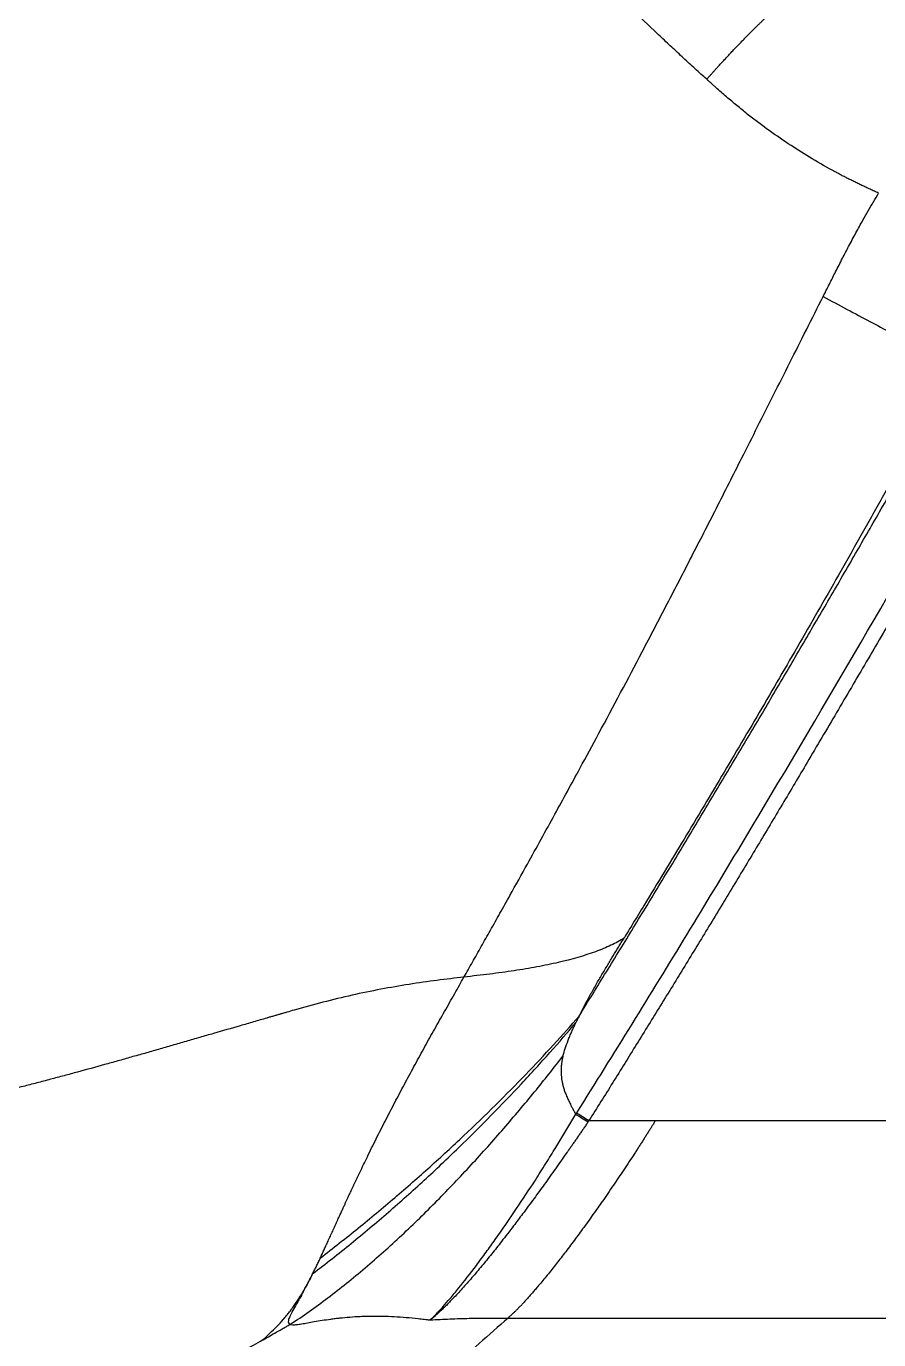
# Model space of a CAD drawing. Extents: x -50 to 28, y -10 to 124.
# Drawn here: x -24.98 to -17.31, y 13.97 to 25.78 of the extents above; entities that cross this region are included whole.
import ezdxf

# ---------------------------------------------------------------- set-up
doc = ezdxf.new("R2010")
doc.units = 0
doc.header["$MEASUREMENT"] = 0
doc.layers.add('GEOMETRY', color=2, linetype='Continuous', lineweight=25)

# ---------------------------------------------------------------- blocks, each defined once
blk = doc.blocks.new('2026 EXCURSION-ENTICE')
at = {"layer": 'GEOMETRY'}
for p, q in [((-8.554, -62.934), (-8.547, -62.922)), ((-8.437, -62.991), (-7.838, -62.991)), ((-7.838, -62.991), (0, -62.991)), ((-9.165, -64.767), (0, -64.767))]:
    blk.add_line(p, q, dxfattribs=at)
for points, knots in [([(-7.378, -53.628), (-7.395, -53.612), (-7.43, -53.581), (-7.482, -53.533), (-7.535, -53.485), (-7.587, -53.437), (-7.64, -53.388), (-7.693, -53.339), (-7.745, -53.29), (-7.798, -53.24), (-7.913, -53.131), (-8.09, -52.959), (-8.405, -52.646), (-8.803, -52.237), (-9.276, -51.732), (-9.756, -51.205), (-10.125, -50.788), (-10.39, -50.485), (-10.546, -50.305), (-10.703, -50.122), (-10.86, -49.939), (-11.017, -49.754), (-11.122, -49.631), (-11.174, -49.569)], [0, 0, 0, 0, 0.012718, 0.0255, 0.038345, 0.051254, 0.064226, 0.07726, 0.090357, 0.103515, 0.116734, 0.176061, 0.236926, 0.357079, 0.483901, 0.609779, 0.740965, 0.783562, 0.82643, 0.86954, 0.91286, 0.956358, 1, 1, 1, 1]), ([(-7.377, -53.627), (-7.372, -53.621), (-7.361, -53.608), (-7.344, -53.59), (-7.328, -53.572), (-7.312, -53.554), (-7.296, -53.536), (-7.28, -53.518), (-7.264, -53.501), (-7.249, -53.484), (-7.233, -53.467), (-7.218, -53.451), (-7.203, -53.435), (-7.188, -53.419), (-7.173, -53.403), (-7.159, -53.387), (-7.144, -53.372), (-7.13, -53.357), (-7.116, -53.342), (-7.102, -53.328), (-7.089, -53.314), (-7.075, -53.3), (-7.062, -53.286), (-7.049, -53.273), (-7.036, -53.259), (-7.024, -53.246), (-7.011, -53.234), (-6.999, -53.221), (-6.987, -53.209), (-6.975, -53.197), (-6.963, -53.186), (-6.952, -53.174), (-6.94, -53.163), (-6.929, -53.152), (-6.919, -53.141), (-6.908, -53.131), (-6.897, -53.121), (-6.887, -53.111), (-6.877, -53.101), (-6.867, -53.091), (-6.858, -53.082), (-6.848, -53.073), (-6.839, -53.064), (-6.83, -53.055), (-6.821, -53.047), (-6.812, -53.039), (-6.804, -53.031), (-6.795, -53.023), (-6.787, -53.015), (-6.779, -53.008), (-6.772, -53.001), (-6.764, -52.994), (-6.757, -52.987), (-6.749, -52.98), (-6.743, -52.974), (-6.736, -52.968), (-6.729, -52.962), (-6.723, -52.956), (-6.716, -52.95), (-6.71, -52.945), (-6.704, -52.939), (-6.699, -52.934), (-6.693, -52.929), (-6.688, -52.924), (-6.683, -52.92), (-6.677, -52.915), (-6.673, -52.911), (-6.659, -52.899), (-6.636, -52.878), (-6.605, -52.852), (-6.574, -52.826), (-6.545, -52.802), (-6.517, -52.779), (-6.49, -52.758), (-6.463, -52.738), (-6.438, -52.719), (-6.414, -52.702), (-6.391, -52.686), (-6.369, -52.671), (-6.348, -52.658), (-6.328, -52.646), (-6.31, -52.635), (-6.292, -52.626), (-6.276, -52.618), (-6.26, -52.611), (-6.246, -52.606), (-6.233, -52.601), (-6.221, -52.598), (-6.213, -52.597), (-6.21, -52.596)], [0, 0, 0, 0, 0.0114635, 0.0228079, 0.034033, 0.0451388, 0.0561251, 0.066992, 0.0777394, 0.0883673, 0.0988755, 0.1092641, 0.1195331, 0.1296824, 0.1397121, 0.149622, 0.1594123, 0.1690829, 0.1786337, 0.1880649, 0.1973763, 0.2065681, 0.2156401, 0.2245924, 0.233425, 0.2421379, 0.2507311, 0.2592047, 0.2675585, 0.2757926, 0.283907, 0.2919018, 0.2997768, 0.3075322, 0.3151679, 0.3226839, 0.3300802, 0.3373569, 0.3445138, 0.3515511, 0.3584687, 0.3652667, 0.3719449, 0.3785035, 0.3849424, 0.3912617, 0.3974612, 0.4035411, 0.4095013, 0.4153419, 0.4210628, 0.426664, 0.4321455, 0.4375073, 0.4427495, 0.447872, 0.4528748, 0.457758, 0.4625214, 0.4671652, 0.4716894, 0.4760938, 0.4803786, 0.4845437, 0.4885891, 0.4925148, 0.4963209, 0.5000073, 0.5254578, 0.5507442, 0.5758664, 0.6008245, 0.6256183, 0.650248, 0.6747136, 0.699015, 0.7231524, 0.7471258, 0.7709351, 0.7945805, 0.8180619, 0.8413794, 0.8645329, 0.8875222, 0.9103473, 0.933008, 0.9555039, 0.9778347, 1, 1, 1, 1]), ([(-6.208, -52.596), (-6.207, -52.597), (-6.206, -52.598), (-6.203, -52.6), (-6.2, -52.603), (-6.196, -52.607), (-6.191, -52.612), (-6.183, -52.618), (-6.174, -52.626), (-6.16, -52.639), (-6.143, -52.654), (-6.101, -52.691), (-6.01, -52.768), (-5.813, -52.923), (-5.524, -53.119), (-5.17, -53.316), (-4.814, -53.476), (-4.527, -53.576), (-4.289, -53.644), (-4.107, -53.689), (-3.918, -53.725), (-3.77, -53.748), (-3.657, -53.761), (-3.586, -53.768), (-3.535, -53.773), (-3.503, -53.775), (-3.476, -53.777), (-3.452, -53.779), (-3.432, -53.78), (-3.416, -53.781), (-3.404, -53.782), (-3.395, -53.782), (-3.391, -53.782), (-3.39, -53.782)], [0, 0, 0, 0, 0.000998, 0.002059, 0.002952, 0.004885, 0.007201, 0.009818, 0.014236, 0.018656, 0.027468, 0.036266, 0.071218, 0.140062, 0.273667, 0.402424, 0.527113, 0.648481, 0.696267, 0.767231, 0.830062, 0.883862, 0.913416, 0.941508, 0.953116, 0.963447, 0.9725, 0.980276, 0.986775, 0.991996, 0.995941, 0.998608, 1, 1, 1, 1]), ([(-5.832, -54.651), (-5.845, -54.646), (-5.87, -54.634), (-5.909, -54.617), (-5.947, -54.599), (-5.984, -54.582), (-6.02, -54.564), (-6.056, -54.547), (-6.091, -54.529), (-6.125, -54.512), (-6.159, -54.495), (-6.191, -54.477), (-6.282, -54.429), (-6.427, -54.347), (-6.624, -54.223), (-6.815, -54.092), (-6.973, -53.973), (-7.096, -53.874), (-7.19, -53.795), (-7.261, -53.734), (-7.308, -53.691), (-7.327, -53.673), (-7.343, -53.659), (-7.355, -53.648), (-7.365, -53.639), (-7.372, -53.633), (-7.376, -53.63), (-7.378, -53.628)], [0, 0, 0, 0, 0.023239, 0.046138, 0.068694, 0.090905, 0.112767, 0.134279, 0.155436, 0.176235, 0.196675, 0.216751, 0.236459, 0.363834, 0.484632, 0.612298, 0.735986, 0.800873, 0.865004, 0.932808, 0.949949, 0.967053, 0.974366, 0.984345, 0.99217, 0.99552, 1, 1, 1, 1]), ([(-6.331, -55.58), (-6.312, -55.544), (-6.275, -55.47), (-6.218, -55.356), (-6.16, -55.243), (-6.099, -55.125), (-6.038, -55.011), (-5.979, -54.904), (-5.927, -54.811), (-5.879, -54.73), (-5.847, -54.677), (-5.832, -54.651)], [0, 0, 0, 0, 0.1165006, 0.2337581, 0.3643965, 0.4775104, 0.6098176, 0.7331755, 0.8247486, 0.9137121, 1, 1, 1, 1]), ([(-9.561, -61.701), (-9.536, -61.657), (-9.484, -61.565), (-9.405, -61.425), (-9.322, -61.278), (-9.236, -61.125), (-9.125, -60.926), (-8.96, -60.63), (-8.75, -60.249), (-8.536, -59.857), (-8.273, -59.371), (-8.011, -58.878), (-7.735, -58.349), (-7.513, -57.919), (-7.289, -57.481), (-7.091, -57.09), (-6.92, -56.75), (-6.776, -56.464), (-6.63, -56.174), (-6.481, -55.879), (-6.381, -55.68), (-6.331, -55.58)], [0, 0, 0, 0, 0.0221872, 0.0454577, 0.069796, 0.0951864, 0.1216132, 0.1684385, 0.2422171, 0.3102542, 0.3619947, 0.4817352, 0.5520518, 0.6205979, 0.6916251, 0.7649303, 0.810515, 0.8566955, 0.9035969, 0.9513321, 1, 1, 1, 1]), ([(-6.331, -55.58), (-6.184, -55.66), (-6.043, -55.736), (-5.782, -55.874), (-5.663, -55.936), (-5.454, -56.043), (-5.365, -56.088), (-5.223, -56.155), (-5.17, -56.179), (-5.137, -56.191)], [0, 0, 0, 0, 0.25, 0.25, 0.5, 0.5, 0.75, 0.75, 1, 1, 1, 1]), ([(-5.137, -56.191), (-5.165, -56.242), (-5.221, -56.344), (-5.304, -56.494), (-5.384, -56.641), (-5.464, -56.785), (-5.582, -56.998), (-5.737, -57.278), (-5.931, -57.624), (-6.121, -57.96), (-6.369, -58.396), (-6.675, -58.927), (-7.039, -59.55), (-7.4, -60.158), (-7.701, -60.658), (-7.915, -61.011), (-8.035, -61.208), (-8.095, -61.306), (-8.122, -61.35)], [0, 0, 0, 0, 0.029506, 0.058358, 0.08656, 0.114118, 0.141034, 0.20964, 0.275401, 0.340431, 0.404077, 0.528149, 0.648774, 0.76704, 0.883889, 0.942008, 0.974488, 1, 1, 1, 1]), ([(-8.526, -62.052), (-8.485, -61.986), (-8.403, -61.853), (-8.281, -61.654), (-8.158, -61.455), (-8.036, -61.256), (-7.915, -61.056), (-7.793, -60.856), (-7.672, -60.656), (-7.551, -60.456), (-7.431, -60.255), (-7.311, -60.054), (-7.191, -59.854), (-7.071, -59.653), (-6.952, -59.452), (-6.833, -59.251), (-6.714, -59.05), (-6.596, -58.848), (-6.479, -58.647), (-6.361, -58.446), (-6.244, -58.245), (-6.127, -58.044), (-6.011, -57.843), (-5.895, -57.642), (-5.78, -57.442), (-5.664, -57.241), (-5.55, -57.041), (-5.435, -56.84), (-5.322, -56.64), (-5.208, -56.44), (-5.133, -56.307), (-5.095, -56.241)], [0, 0, 0, 0, 0.034597, 0.069213, 0.103847, 0.138494, 0.173151, 0.207814, 0.242482, 0.27715, 0.311816, 0.346476, 0.381127, 0.415767, 0.450391, 0.484998, 0.519584, 0.554146, 0.588681, 0.623187, 0.65766, 0.692098, 0.726499, 0.760858, 0.795173, 0.829443, 0.863663, 0.897831, 0.931945, 0.966002, 1, 1, 1, 1]), ([(-8.547, -62.922), (-8.213, -62.391), (-7.883, -61.856), (-7.23, -60.784), (-6.907, -60.245), (-5.947, -58.625), (-5.32, -57.538), (-4.702, -56.446)], [0, 0, 0, 0, 0.25, 0.25, 0.5, 0.5, 1, 1, 1, 1]), ([(-4.589, -56.51), (-4.635, -56.591), (-4.726, -56.752), (-4.862, -56.992), (-4.999, -57.231), (-5.135, -57.469), (-5.27, -57.706), (-5.406, -57.941), (-5.541, -58.174), (-5.675, -58.407), (-5.809, -58.638), (-5.943, -58.867), (-6.077, -59.095), (-6.21, -59.322), (-6.343, -59.547), (-6.505, -59.822), (-6.697, -60.145), (-6.918, -60.515), (-7.138, -60.881), (-7.357, -61.243), (-7.575, -61.6), (-7.792, -61.954), (-8.008, -62.303), (-8.222, -62.649), (-8.365, -62.877), (-8.437, -62.991)], [0, 0, 0, 0, 0.036894, 0.073604, 0.110132, 0.146478, 0.18264, 0.218621, 0.254418, 0.290034, 0.325467, 0.360718, 0.395786, 0.430673, 0.465377, 0.4999, 0.557644, 0.614842, 0.671496, 0.727605, 0.78317, 0.838192, 0.89267, 0.946606, 1, 1, 1, 1]), ([(-9.561, -61.701), (-9.721, -61.719), (-9.886, -61.74), (-10.223, -61.793), (-10.394, -61.825), (-10.655, -61.884), (-10.742, -61.905), (-10.916, -61.95), (-11.003, -61.974), (-11.11, -62.004), (-11.132, -62.01), (-11.163, -62.02), (-11.174, -62.023), (-11.195, -62.029), (-11.205, -62.032), (-11.224, -62.037), (-11.234, -62.04), (-11.254, -62.046), (-11.264, -62.049), (-11.284, -62.055), (-11.294, -62.058), (-11.314, -62.063), (-11.324, -62.066), (-11.355, -62.075), (-11.374, -62.081), (-11.414, -62.092), (-11.434, -62.098), (-11.494, -62.116), (-11.534, -62.127), (-11.653, -62.162), (-11.733, -62.185), (-11.855, -62.22), (-11.896, -62.232), (-11.978, -62.256), (-12.019, -62.268), (-12.102, -62.292), (-12.143, -62.304), (-12.226, -62.328), (-12.268, -62.34), (-12.35, -62.363), (-12.391, -62.375), (-12.472, -62.398), (-12.513, -62.409), (-12.593, -62.432), (-12.633, -62.444), (-12.714, -62.466), (-12.754, -62.477), (-12.874, -62.511), (-12.955, -62.533), (-13.076, -62.566), (-13.117, -62.577), (-13.198, -62.599), (-13.239, -62.609), (-13.321, -62.631), (-13.362, -62.642), (-13.423, -62.658), (-13.444, -62.663), (-13.485, -62.674), (-13.505, -62.679), (-13.566, -62.694), (-13.606, -62.705), (-13.687, -62.725), (-13.727, -62.735), (-13.846, -62.764), (-13.924, -62.783), (-14.082, -62.821), (-14.161, -62.839), (-14.319, -62.875), (-14.398, -62.893), (-14.557, -62.927), (-14.636, -62.944), (-14.792, -62.976), (-14.868, -62.991), (-15.021, -63.02), (-15.098, -63.035), (-15.251, -63.062), (-15.327, -63.076), (-15.48, -63.102), (-15.557, -63.114), (-15.709, -63.138), (-15.783, -63.149), (-15.932, -63.17), (-16.007, -63.18), (-16.157, -63.2), (-16.232, -63.209), (-16.381, -63.227), (-16.454, -63.235), (-16.602, -63.25), (-16.676, -63.258), (-16.826, -63.272), (-16.901, -63.278), (-17.012, -63.287), (-17.048, -63.29), (-17.123, -63.296), (-17.16, -63.298), (-17.273, -63.306), (-17.349, -63.311), (-17.463, -63.317), (-17.501, -63.319), (-17.577, -63.323), (-17.615, -63.325), (-17.691, -63.328), (-17.729, -63.33), (-17.805, -63.333), (-17.844, -63.334), (-17.921, -63.337), (-17.96, -63.338), (-18.039, -63.34), (-18.078, -63.341), (-18.158, -63.343), (-18.197, -63.344), (-18.276, -63.345), (-18.315, -63.346), (-18.434, -63.348), (-18.513, -63.348), (-18.673, -63.349), (-18.754, -63.349), (-18.918, -63.349), (-19.001, -63.348), (-19.252, -63.345), (-19.418, -63.342), (-19.672, -63.337), (-19.758, -63.334), (-19.93, -63.329), (-20.017, -63.326), (-20.191, -63.32), (-20.279, -63.316), (-20.454, -63.308), (-20.541, -63.304), (-20.717, -63.293), (-20.806, -63.288), (-20.983, -63.274), (-21.072, -63.267), (-21.341, -63.24), (-21.521, -63.217), (-21.88, -63.158), (-22.059, -63.121), (-22.413, -63.029), (-22.589, -62.973), (-22.936, -62.841), (-23.107, -62.765), (-23.44, -62.593), (-23.603, -62.497), (-23.919, -62.287), (-24.073, -62.173), (-24.371, -61.927), (-24.515, -61.795), (-24.793, -61.517), (-24.928, -61.369), (-25.057, -61.216)], [0, 0, 0, 0, 0.03125, 0.03125, 0.0625, 0.0625, 0.078125, 0.078125, 0.09375, 0.09375, 0.097656, 0.097656, 0.099609, 0.099609, 0.101563, 0.101563, 0.103516, 0.103516, 0.105469, 0.105469, 0.107422, 0.107422, 0.109375, 0.109375, 0.113281, 0.113281, 0.117188, 0.117188, 0.125, 0.125, 0.140625, 0.140625, 0.148438, 0.148438, 0.15625, 0.15625, 0.164063, 0.164063, 0.171875, 0.171875, 0.179688, 0.179688, 0.1875, 0.1875, 0.195313, 0.195313, 0.203125, 0.203125, 0.21875, 0.21875, 0.226563, 0.226563, 0.234375, 0.234375, 0.242188, 0.242188, 0.246094, 0.246094, 0.25, 0.25, 0.257813, 0.257813, 0.265625, 0.265625, 0.28125, 0.28125, 0.296875, 0.296875, 0.3125, 0.3125, 0.328125, 0.328125, 0.34375, 0.34375, 0.359375, 0.359375, 0.375, 0.375, 0.390625, 0.390625, 0.40625, 0.40625, 0.421875, 0.421875, 0.4375, 0.4375, 0.453125, 0.453125, 0.46875, 0.46875, 0.484375, 0.484375, 0.492188, 0.492188, 0.5, 0.5, 0.515625, 0.515625, 0.523438, 0.523438, 0.53125, 0.53125, 0.539063, 0.539063, 0.546875, 0.546875, 0.554688, 0.554688, 0.5625, 0.5625, 0.570313, 0.570313, 0.578125, 0.578125, 0.59375, 0.59375, 0.609375, 0.609375, 0.625, 0.625, 0.65625, 0.65625, 0.671875, 0.671875, 0.6875, 0.6875, 0.703125, 0.703125, 0.71875, 0.71875, 0.734375, 0.734375, 0.75, 0.75, 0.78125, 0.78125, 0.8125, 0.8125, 0.84375, 0.84375, 0.875, 0.875, 0.90625, 0.90625, 0.9375, 0.9375, 0.96875, 0.96875, 1, 1, 1, 1]), ([(-8.122, -61.35), (-8.157, -61.373), (-8.196, -61.395), (-8.282, -61.435), (-8.329, -61.454), (-8.478, -61.509), (-8.59, -61.541), (-8.774, -61.583), (-8.838, -61.597), (-8.971, -61.622), (-9.04, -61.633), (-9.182, -61.655), (-9.255, -61.665), (-9.405, -61.683), (-9.482, -61.692), (-9.561, -61.701)], [0, 0, 0, 0, 0.125, 0.125, 0.25, 0.25, 0.5, 0.5, 0.625, 0.625, 0.75, 0.75, 0.875, 0.875, 1, 1, 1, 1]), ([(-8.526, -62.052), (-8.518, -62.036), (-8.511, -62.021), (-8.494, -61.989), (-8.486, -61.973), (-8.473, -61.949), (-8.469, -61.941), (-8.46, -61.925), (-8.456, -61.917), (-8.443, -61.893), (-8.434, -61.877), (-8.417, -61.846), (-8.408, -61.83), (-8.39, -61.799), (-8.381, -61.783), (-8.355, -61.737), (-8.338, -61.708), (-8.312, -61.664), (-8.303, -61.65), (-8.286, -61.621), (-8.277, -61.606), (-8.26, -61.577), (-8.251, -61.563), (-8.235, -61.536), (-8.227, -61.522), (-8.203, -61.483), (-8.187, -61.457), (-8.163, -61.418), (-8.155, -61.404), (-8.138, -61.377), (-8.13, -61.363), (-8.122, -61.35)], [0, 0, 0, 0, 0.0625, 0.0625, 0.125, 0.125, 0.15625, 0.15625, 0.1875, 0.1875, 0.25, 0.25, 0.3125, 0.3125, 0.375, 0.375, 0.5, 0.5, 0.5625, 0.5625, 0.625, 0.625, 0.6875, 0.6875, 0.75, 0.75, 0.875, 0.875, 0.9375, 0.9375, 1, 1, 1, 1]), ([(-10.853, -64.227), (-10.851, -64.221), (-10.845, -64.209), (-10.837, -64.191), (-10.828, -64.173), (-10.82, -64.154), (-10.811, -64.136), (-10.799, -64.109), (-10.783, -64.074), (-10.763, -64.03), (-10.742, -63.985), (-10.722, -63.94), (-10.702, -63.895), (-10.683, -63.855), (-10.666, -63.818), (-10.651, -63.785), (-10.638, -63.756), (-10.625, -63.729), (-10.614, -63.705), (-10.603, -63.681), (-10.594, -63.661), (-10.585, -63.642), (-10.576, -63.623), (-10.566, -63.602), (-10.552, -63.571), (-10.527, -63.518), (-10.482, -63.425), (-10.418, -63.292), (-10.341, -63.135), (-10.258, -62.972), (-10.173, -62.809), (-10.087, -62.646), (-10, -62.486), (-9.913, -62.326), (-9.825, -62.168), (-9.735, -62.009), (-9.647, -61.854), (-9.589, -61.75), (-9.561, -61.701)], [0, 0, 0, 0, 0.00902, 0.017986, 0.026898, 0.035759, 0.04457, 0.053331, 0.073104, 0.093546, 0.113536, 0.133051, 0.151601, 0.170488, 0.184222, 0.197742, 0.210494, 0.220282, 0.230365, 0.239385, 0.248401, 0.255199, 0.262048, 0.271097, 0.279915, 0.297916, 0.334173, 0.38825, 0.450942, 0.513247, 0.575247, 0.636975, 0.698424, 0.759469, 0.820156, 0.880475, 0.943099, 1, 1, 1, 1]), ([(-10.922, -64.368), (-10.805, -64.279), (-10.689, -64.188), (-10.519, -64.05), (-10.462, -64.003), (-10.351, -63.91), (-10.295, -63.862), (-10.131, -63.72), (-10.023, -63.623), (-9.813, -63.43), (-9.71, -63.333), (-9.411, -63.043), (-9.222, -62.85), (-8.956, -62.565), (-8.871, -62.471), (-8.706, -62.287), (-8.628, -62.196), (-8.553, -62.107)], [0, 0, 0, 0, 0.125, 0.125, 0.1875, 0.1875, 0.25, 0.25, 0.375, 0.375, 0.5, 0.5, 0.75, 0.75, 0.875, 0.875, 1, 1, 1, 1]), ([(-10.853, -64.227), (-10.739, -64.138), (-10.625, -64.049), (-10.402, -63.868), (-10.292, -63.777), (-10.076, -63.592), (-9.97, -63.499), (-9.763, -63.314), (-9.663, -63.221), (-9.368, -62.943), (-9.182, -62.759), (-8.921, -62.489), (-8.837, -62.399), (-8.676, -62.223), (-8.599, -62.136), (-8.526, -62.052)], [0, 0, 0, 0, 0.125, 0.125, 0.25, 0.25, 0.375, 0.375, 0.5, 0.5, 0.75, 0.75, 0.875, 0.875, 1, 1, 1, 1]), ([(-8.671, -62.412), (-8.665, -62.388), (-8.658, -62.365), (-8.643, -62.318), (-8.634, -62.294), (-8.62, -62.257), (-8.615, -62.244), (-8.604, -62.218), (-8.598, -62.205), (-8.587, -62.179), (-8.58, -62.165), (-8.567, -62.137), (-8.56, -62.122), (-8.553, -62.107)], [0, 0, 0, 0, 0.25, 0.25, 0.5, 0.5, 0.625, 0.625, 0.75, 0.75, 0.875, 0.875, 1, 1, 1, 1]), ([(-8.526, -62.052), (-8.528, -62.057), (-8.533, -62.066), (-8.54, -62.08), (-8.547, -62.093), (-8.551, -62.102), (-8.553, -62.107)], [0, 0, 0, 0, 0.25128, 0.501661, 0.751211, 1, 1, 1, 1]), ([(-11.123, -64.823), (-11.067, -64.786), (-11.01, -64.748), (-10.897, -64.668), (-10.841, -64.627), (-10.729, -64.542), (-10.673, -64.498), (-10.561, -64.409), (-10.506, -64.363), (-10.339, -64.221), (-10.229, -64.123), (-10.012, -63.92), (-9.906, -63.816), (-9.698, -63.605), (-9.596, -63.498), (-9.396, -63.281), (-9.298, -63.171), (-9.108, -62.952), (-9.016, -62.842), (-8.838, -62.625), (-8.753, -62.517), (-8.671, -62.412)], [0, 0, 0, 0, 0.0625, 0.0625, 0.125, 0.125, 0.1875, 0.1875, 0.25, 0.25, 0.375, 0.375, 0.5, 0.5, 0.625, 0.625, 0.75, 0.75, 0.875, 0.875, 1, 1, 1, 1]), ([(-8.671, -62.412), (-8.672, -62.416), (-8.674, -62.426), (-8.677, -62.44), (-8.68, -62.454), (-8.682, -62.469), (-8.684, -62.483), (-8.686, -62.498), (-8.687, -62.512), (-8.689, -62.541), (-8.688, -62.586), (-8.681, -62.635), (-8.671, -62.678), (-8.662, -62.71), (-8.65, -62.744), (-8.635, -62.779), (-8.618, -62.817), (-8.602, -62.85), (-8.586, -62.88), (-8.571, -62.907), (-8.56, -62.925), (-8.554, -62.934)], [0, 0, 0, 0, 0.026637, 0.053712, 0.081231, 0.109203, 0.137637, 0.16654, 0.195924, 0.225799, 0.33873, 0.465368, 0.525388, 0.591717, 0.651496, 0.722961, 0.790333, 0.859155, 0.904437, 0.951346, 1, 1, 1, 1]), ([(-9.864, -64.784), (-9.861, -64.782), (-9.856, -64.776), (-9.847, -64.768), (-9.836, -64.757), (-9.823, -64.744), (-9.804, -64.724), (-9.779, -64.698), (-9.739, -64.653), (-9.684, -64.589), (-9.587, -64.473), (-9.477, -64.331), (-9.365, -64.179), (-9.245, -64.013), (-9.097, -63.798), (-8.944, -63.566), (-8.826, -63.38), (-8.753, -63.262), (-8.699, -63.174), (-8.662, -63.114), (-8.626, -63.054), (-8.59, -62.994), (-8.566, -62.954), (-8.554, -62.934)], [0, 0, 0, 0, 0.009309, 0.019626, 0.030947, 0.046444, 0.061945, 0.092928, 0.123812, 0.180851, 0.2475, 0.372479, 0.43783, 0.496816, 0.630822, 0.747331, 0.811868, 0.873718, 0.899152, 0.924505, 0.94977, 0.974938, 1, 1, 1, 1]), ([(-8.554, -62.934), (-8.539, -62.944), (-8.522, -62.954), (-8.484, -62.977), (-8.464, -62.99), (-8.444, -63.002)], [0, 0, 0, 0, 0.5, 0.5, 1, 1, 1, 1]), ([(-8.547, -62.922), (-8.532, -62.931), (-8.514, -62.942), (-8.477, -62.966), (-8.457, -62.978), (-8.437, -62.991)], [0, 0, 0, 0, 0.5, 0.5, 1, 1, 1, 1]), ([(-8.444, -63.002), (-8.451, -63.012), (-8.464, -63.031), (-8.484, -63.061), (-8.504, -63.09), (-8.524, -63.118), (-8.544, -63.147), (-8.563, -63.175), (-8.583, -63.203), (-8.602, -63.231), (-8.622, -63.259), (-8.667, -63.323), (-8.739, -63.426), (-8.836, -63.561), (-8.935, -63.697), (-9.027, -63.822), (-9.125, -63.951), (-9.218, -64.072), (-9.313, -64.192), (-9.402, -64.301), (-9.491, -64.406), (-9.563, -64.487), (-9.618, -64.548), (-9.657, -64.588), (-9.692, -64.625), (-9.724, -64.657), (-9.754, -64.686), (-9.78, -64.711), (-9.805, -64.733), (-9.826, -64.753), (-9.846, -64.77), (-9.858, -64.779), (-9.864, -64.784)], [0, 0, 0, 0, 0.012875, 0.025683, 0.038421, 0.051091, 0.06369, 0.076219, 0.088675, 0.101059, 0.11337, 0.125607, 0.187269, 0.251601, 0.310561, 0.377271, 0.429747, 0.501895, 0.561415, 0.622852, 0.686252, 0.751368, 0.78356, 0.813971, 0.842698, 0.869848, 0.895462, 0.919539, 0.942058, 0.962992, 0.982312, 1, 1, 1, 1]), ([(-7.838, -62.991), (-7.844, -62.999), (-7.854, -63.016), (-7.871, -63.042), (-7.887, -63.069), (-7.905, -63.097), (-7.923, -63.125), (-7.941, -63.154), (-7.96, -63.183), (-7.98, -63.214), (-8, -63.245), (-8.027, -63.287), (-8.065, -63.345), (-8.111, -63.415), (-8.159, -63.486), (-8.223, -63.581), (-8.3, -63.693), (-8.393, -63.826), (-8.481, -63.948), (-8.571, -64.07), (-8.656, -64.183), (-8.727, -64.274), (-8.781, -64.343), (-8.822, -64.393), (-8.861, -64.441), (-8.896, -64.482), (-8.926, -64.517), (-8.952, -64.547), (-8.978, -64.576), (-9.002, -64.603), (-9.025, -64.629), (-9.048, -64.653), (-9.07, -64.675), (-9.091, -64.697), (-9.111, -64.716), (-9.13, -64.735), (-9.148, -64.751), (-9.159, -64.762), (-9.165, -64.767)], [0, 0, 0, 0, 0.011008, 0.022353, 0.034036, 0.046055, 0.058413, 0.071107, 0.08414, 0.097509, 0.111216, 0.12526, 0.154121, 0.188196, 0.219694, 0.251192, 0.319136, 0.3769, 0.442379, 0.50156, 0.565776, 0.625805, 0.658305, 0.689997, 0.720887, 0.750977, 0.773353, 0.795426, 0.817197, 0.838669, 0.859845, 0.880727, 0.901317, 0.92162, 0.941636, 0.961369, 0.980823, 1, 1, 1, 1]), ([(-24.062, -64.219), (-23.93, -64.319), (-23.796, -64.415), (-23.53, -64.6), (-23.397, -64.688), (-23.132, -64.857), (-23, -64.938), (-22.738, -65.093), (-22.607, -65.167), (-22.346, -65.309), (-22.215, -65.377), (-21.955, -65.508), (-21.825, -65.57), (-21.565, -65.689), (-21.434, -65.747), (-21.237, -65.829), (-21.171, -65.856), (-21.038, -65.909), (-20.971, -65.935), (-20.769, -66.011), (-20.632, -66.06), (-20.426, -66.129), (-20.358, -66.151), (-20.22, -66.195), (-20.151, -66.216), (-20.012, -66.256), (-19.942, -66.276), (-19.801, -66.314), (-19.73, -66.333), (-19.587, -66.368), (-19.515, -66.385), (-19.373, -66.417), (-19.301, -66.433), (-19.159, -66.462), (-19.088, -66.476), (-18.947, -66.501), (-18.876, -66.513), (-18.77, -66.531), (-18.734, -66.536), (-18.663, -66.547), (-18.627, -66.552), (-18.555, -66.562), (-18.519, -66.567), (-18.448, -66.576), (-18.412, -66.58), (-18.305, -66.592), (-18.234, -66.6), (-18.094, -66.613), (-18.025, -66.619), (-17.815, -66.634), (-17.674, -66.641), (-17.466, -66.647), (-17.397, -66.649), (-17.261, -66.65), (-17.193, -66.649), (-17.057, -66.648), (-16.989, -66.646), (-16.852, -66.642), (-16.784, -66.639), (-16.649, -66.631), (-16.583, -66.627), (-16.449, -66.617), (-16.383, -66.612), (-16.249, -66.599), (-16.182, -66.592), (-16.048, -66.577), (-15.981, -66.568), (-15.848, -66.551), (-15.782, -66.541), (-15.651, -66.521), (-15.585, -66.51), (-15.454, -66.487), (-15.387, -66.475), (-15.254, -66.45), (-15.188, -66.436), (-15.056, -66.408), (-14.99, -66.394), (-14.859, -66.364), (-14.794, -66.348), (-14.665, -66.316), (-14.6, -66.299), (-14.471, -66.264), (-14.406, -66.246), (-14.276, -66.209), (-14.21, -66.19), (-14.08, -66.15), (-14.015, -66.129), (-13.885, -66.087), (-13.821, -66.066), (-13.693, -66.022), (-13.63, -66), (-13.504, -65.955), (-13.441, -65.932), (-13.347, -65.896), (-13.316, -65.884), (-13.253, -65.86), (-13.222, -65.848), (-13.158, -65.822), (-13.126, -65.81), (-13.063, -65.784), (-13.031, -65.771), (-12.968, -65.745), (-12.936, -65.732), (-12.873, -65.705), (-12.841, -65.692), (-12.684, -65.624), (-12.56, -65.569), (-12.379, -65.484), (-12.318, -65.456), (-12.199, -65.398), (-12.14, -65.369), (-12.05, -65.325), (-12.021, -65.31), (-11.961, -65.279), (-11.931, -65.264), (-11.872, -65.234), (-11.842, -65.218), (-11.782, -65.187), (-11.752, -65.171), (-11.662, -65.123), (-11.602, -65.091), (-11.484, -65.026), (-11.426, -64.994), (-11.369, -64.961)], [0, 0, 0, 0, 0.03125, 0.03125, 0.0625, 0.0625, 0.09375, 0.09375, 0.125, 0.125, 0.15625, 0.15625, 0.1875, 0.1875, 0.21875, 0.21875, 0.234375, 0.234375, 0.25, 0.25, 0.28125, 0.28125, 0.296875, 0.296875, 0.3125, 0.3125, 0.328125, 0.328125, 0.34375, 0.34375, 0.359375, 0.359375, 0.375, 0.375, 0.390625, 0.390625, 0.40625, 0.40625, 0.414062, 0.414062, 0.421875, 0.421875, 0.429687, 0.429687, 0.4375, 0.4375, 0.453125, 0.453125, 0.46875, 0.46875, 0.5, 0.5, 0.515625, 0.515625, 0.53125, 0.53125, 0.546875, 0.546875, 0.5625, 0.5625, 0.578125, 0.578125, 0.59375, 0.59375, 0.609375, 0.609375, 0.625, 0.625, 0.640625, 0.640625, 0.65625, 0.65625, 0.671875, 0.671875, 0.6875, 0.6875, 0.703125, 0.703125, 0.71875, 0.71875, 0.734375, 0.734375, 0.75, 0.75, 0.765625, 0.765625, 0.78125, 0.78125, 0.796875, 0.796875, 0.8125, 0.8125, 0.828125, 0.828125, 0.835937, 0.835937, 0.84375, 0.84375, 0.851562, 0.851562, 0.859375, 0.859375, 0.867187, 0.867187, 0.875, 0.875, 0.90625, 0.90625, 0.921875, 0.921875, 0.9375, 0.9375, 0.945312, 0.945312, 0.953125, 0.953125, 0.960937, 0.960937, 0.96875, 0.96875, 0.984375, 0.984375, 1, 1, 1, 1]), ([(-10.922, -64.368), (-10.919, -64.363), (-10.913, -64.351), (-10.905, -64.334), (-10.896, -64.317), (-10.887, -64.299), (-10.879, -64.281), (-10.87, -64.263), (-10.862, -64.245), (-10.856, -64.233), (-10.853, -64.227)], [0, 0, 0, 0, 0.128519, 0.255992, 0.382439, 0.50788, 0.632335, 0.755826, 0.878374, 1, 1, 1, 1]), ([(-11.369, -64.961), (-11.348, -64.942), (-11.306, -64.903), (-11.245, -64.844), (-11.195, -64.79), (-11.157, -64.745), (-11.128, -64.71), (-11.102, -64.674), (-11.075, -64.636), (-11.049, -64.597), (-11.026, -64.559), (-11.005, -64.525), (-10.988, -64.494), (-10.971, -64.463), (-10.954, -64.432), (-10.938, -64.401), (-10.927, -64.379), (-10.922, -64.368)], [0, 0, 0, 0, 0.130919, 0.261412, 0.390739, 0.457952, 0.518042, 0.582932, 0.642647, 0.705452, 0.764372, 0.806564, 0.847556, 0.887371, 0.926033, 0.963568, 1, 1, 1, 1]), ([(-10.922, -64.368), (-10.931, -64.387), (-10.94, -64.405), (-10.958, -64.439), (-10.966, -64.456), (-10.984, -64.489), (-10.992, -64.504), (-11.008, -64.534), (-11.016, -64.549), (-11.031, -64.576), (-11.039, -64.589), (-11.053, -64.615), (-11.06, -64.627), (-11.08, -64.663), (-11.092, -64.684), (-11.112, -64.721), (-11.121, -64.738), (-11.133, -64.766), (-11.138, -64.778), (-11.142, -64.797), (-11.142, -64.805), (-11.137, -64.817), (-11.131, -64.821), (-11.123, -64.823)], [0, 0, 0, 0, 0.0625, 0.0625, 0.125, 0.125, 0.1875, 0.1875, 0.25, 0.25, 0.3125, 0.3125, 0.375, 0.375, 0.5, 0.5, 0.625, 0.625, 0.75, 0.75, 0.875, 0.875, 1, 1, 1, 1]), ([(-9.165, -64.767), (-9.251, -64.843), (-9.419, -64.991), (-9.753, -65.283), (-10.169, -65.645), (-10.673, -66.081), (-11.183, -66.519), (-11.617, -66.892), (-11.96, -67.187), (-12.226, -67.415), (-12.478, -67.63), (-12.7, -67.82), (-12.874, -67.968), (-13.012, -68.085), (-13.137, -68.191), (-13.217, -68.258), (-13.255, -68.29)], [0, 0, 0, 0, 0.064797, 0.125466, 0.248771, 0.37214, 0.496539, 0.622439, 0.689696, 0.747518, 0.816866, 0.873241, 0.909551, 0.942781, 0.972931, 1, 1, 1, 1]), ([(-11.368, -64.962), (-11.347, -64.95), (-11.307, -64.927), (-11.253, -64.896), (-11.207, -64.871), (-11.171, -64.85), (-11.144, -64.835), (-11.129, -64.827), (-11.123, -64.824)], [0, 0, 0, 0, 0.260755, 0.48392, 0.669515, 0.817463, 0.927658, 1, 1, 1, 1]), ([(-11.123, -64.824), (-11.117, -64.826), (-11.109, -64.827), (-11.089, -64.827), (-11.078, -64.826), (-11.052, -64.824), (-11.037, -64.821), (-11.005, -64.816), (-10.987, -64.813), (-10.949, -64.807), (-10.929, -64.803), (-10.885, -64.795), (-10.862, -64.791), (-10.813, -64.783), (-10.787, -64.78), (-10.746, -64.774), (-10.733, -64.772), (-10.705, -64.769), (-10.691, -64.767), (-10.648, -64.763), (-10.619, -64.76), (-10.557, -64.755), (-10.526, -64.753), (-10.477, -64.751), (-10.46, -64.75), (-10.427, -64.749), (-10.411, -64.749), (-10.361, -64.749), (-10.327, -64.749), (-10.258, -64.75), (-10.223, -64.752), (-10.152, -64.755), (-10.116, -64.758), (-10.045, -64.764), (-10.009, -64.767), (-9.955, -64.773), (-9.937, -64.775), (-9.909, -64.778), (-9.9, -64.78), (-9.887, -64.781), (-9.88, -64.782), (-9.872, -64.783), (-9.868, -64.784), (-9.866, -64.784), (-9.865, -64.784), (-9.864, -64.784)], [0, 0, 0, 0, 0.0625, 0.0625, 0.125, 0.125, 0.1875, 0.1875, 0.25, 0.25, 0.3125, 0.3125, 0.375, 0.375, 0.4375, 0.4375, 0.46875, 0.46875, 0.5, 0.5, 0.5625, 0.5625, 0.625, 0.625, 0.65625, 0.65625, 0.6875, 0.6875, 0.75, 0.75, 0.8125, 0.8125, 0.875, 0.875, 0.9375, 0.9375, 0.96875, 0.96875, 0.984375, 0.984375, 0.992187, 0.996094, 0.998047, 0.998047, 1, 1, 1, 1]), ([(-9.864, -64.784), (-9.805, -64.78), (-9.747, -64.777), (-9.63, -64.772), (-9.571, -64.77), (-9.397, -64.767), (-9.281, -64.767), (-9.165, -64.767)], [0, 0, 0, 0, 0.25, 0.25, 0.5, 0.5, 1, 1, 1, 1])]:
    blk.add_open_spline(points, degree=3, knots=knots, dxfattribs=at)
for points in [[(-7.378, -53.628), (-7.378, -53.627), (-7.377, -53.627), (-7.377, -53.627)], [(-8.437, -62.991), (-8.439, -62.995), (-8.442, -62.998), (-8.444, -63.002)]]:
    blk.add_open_spline(points, degree=3, dxfattribs=at)

msp = doc.modelspace()

# ---------------------------------------------------------------- block references
msp.add_blockref('2026 EXCURSION-ENTICE', (-11.482, 78.927))

doc.saveas('drawing.dxf')
